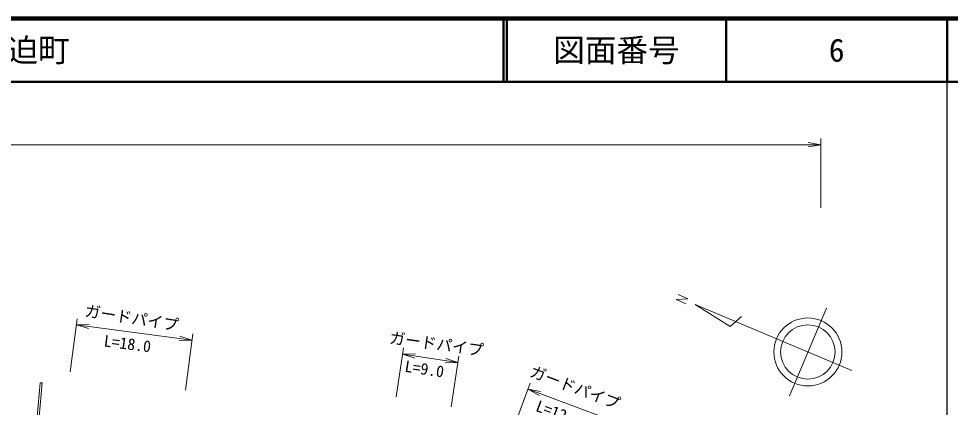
# Model space of a CAD drawing. Units: millimetres, scale not verified. Extents: x 40000 to 680000, y 20000 to 380000.
# Drawn here: x 431949 to 579500, y 318352 to 380000 of the extents above; entities that cross this region are included whole.
import ezdxf
from ezdxf.enums import TextEntityAlignment as Align

# ---------------------------------------------------------------- set-up
doc = ezdxf.new("R2010")
doc.units = ezdxf.units.MM
doc.header["$LTSCALE"] = 1000
for name, color, linetype, lineweight in [('M-STR-HTXT', 7, 'Continuous', 13), ('M-TTL', 2, 'Continuous', 140), ('M-TTL-BAND', 7, 'Continuous', 25), ('M-TTL-LINE', 7, 'Continuous', 50), ('M-WORK', 1, 'Continuous', 13)]:
    doc.layers.add(name, color=color, linetype=linetype, lineweight=lineweight)
doc.layers.add('M-TTL-TXT', color=7, linetype='Continuous')
doc.styles.add('ＭＳ ゴシック', font='')
doc.styles.get('ＭＳ ゴシック').set_extended_font_data('MS Gothic')

# ---------------------------------------------------------------- blocks, each defined once
blk = doc.blocks.new('open_arrow')
at = {"color": 0, "linetype": 'Continuous', "lineweight": -2}
blk.add_lwpolyline([(7.5, 1.25), (0, 0), (7.5, -1.25)], dxfattribs=at)

msp = doc.modelspace()

# ---------------------------------------------------------------- linework, layer by layer
at = {"layer": 'M-STR-HTXT'}
for p, q in [((559000, 350000), (559000, 361000)), ((135886, 360000), (559000, 360000)), ((440123, 323984), (441225, 332417)), ((441096, 331426), (459401, 329032)), ((458362, 321083), (459531, 330024)), ((491747, 320038), (492921, 327781)), ((492771, 326793), (501510, 325468)), ((500448, 318458), (501660, 326456)), ((509922, 314029), (512974, 322191)), ((512624, 321254), (524100, 316962))]:
    msp.add_line(p, q, dxfattribs=at)
at = {"layer": 'M-TTL'}
msp.add_line((680000, 380000), (40000, 380000), dxfattribs=at)
at = {"layer": 'M-TTL-BAND'}
msp.add_line((579000, 20000), (579000, 370000), dxfattribs=at)
at = {"layer": 'M-TTL-LINE'}
for p, q in [((508747, 380000), (508747, 370000)), ((509247, 380000), (509247, 370000)), ((543997, 380000), (543997, 370000)), ((579000, 380000), (579000, 370000)), ((40000, 370000), (680000, 370000))]:
    msp.add_line(p, q, dxfattribs=at)
at = {"layer": 'M-WORK'}
for p, q in [((536062, 335443), (537934, 335589)), ((537594, 334796), (536062, 335443)), ((537934, 335589), (536393, 336230)), ((539068, 334684), (544604, 331177)), ((539068, 334684), (563882, 324209)), ((559867, 334090), (554001, 320194)), ((544604, 331177), (546435, 332744)), ((435362, 322268), (433018, 294821)), ((435661, 322243), (433317, 294796)), ((435661, 322243), (435362, 322268))]:
    msp.add_line(p, q, dxfattribs=at)
for radius in [5387, 4309]:
    msp.add_circle((556934, 327142), radius, dxfattribs=at)

# ---------------------------------------------------------------- block references
at = {"layer": 'M-STR-HTXT', "xscale": 267, "yscale": 267}
for p, rotation in [((559000, 360000), 180), ((441096, 331426), 352.6), ((459401, 329032), 172.6), ((492771, 326793), 351.4), ((501510, 325468), 171.4), ((512624, 321254), 339.5)]:
    msp.add_blockref('open_arrow', p, dxfattribs=dict(at, rotation=rotation))

# ---------------------------------------------------------------- texts
at = {"layer": 'M-STR-HTXT', "style": 'ＭＳ ゴシック'}
for rotation, p in [(351.007, (442226, 332271)), (352.147, (490500, 328000)), (339.206, (512544, 322808))]:
    msp.add_text('ガードパイプ', height=1833, rotation=rotation, dxfattribs=at).set_placement(p, align=Align.BOTTOM_LEFT)
for s, rotation, p in [('L=18.0', 352.551, (449000, 327000)), ('L=9.0', 351.379, (496000, 323000)), ('L=12.0', 339.498, (517000, 316000))]:
    msp.add_text(s, height=1833, rotation=rotation, dxfattribs=at).set_placement(p, align=Align.BOTTOM_CENTER)
at = {"layer": 'M-TTL-TXT', "style": 'ＭＳ ゴシック'}
msp.add_text('下関市彦島迫町', height=3666, dxfattribs=at).set_placement((405024, 375000), align=Align.MIDDLE_LEFT)
for s, p in [('図面番号', (526622, 375000)), ('6', (561497, 375000))]:
    msp.add_text(s, height=3666, dxfattribs=at).set_placement(p, align=Align.MIDDLE_CENTER)

doc.saveas('drawing.dxf')
